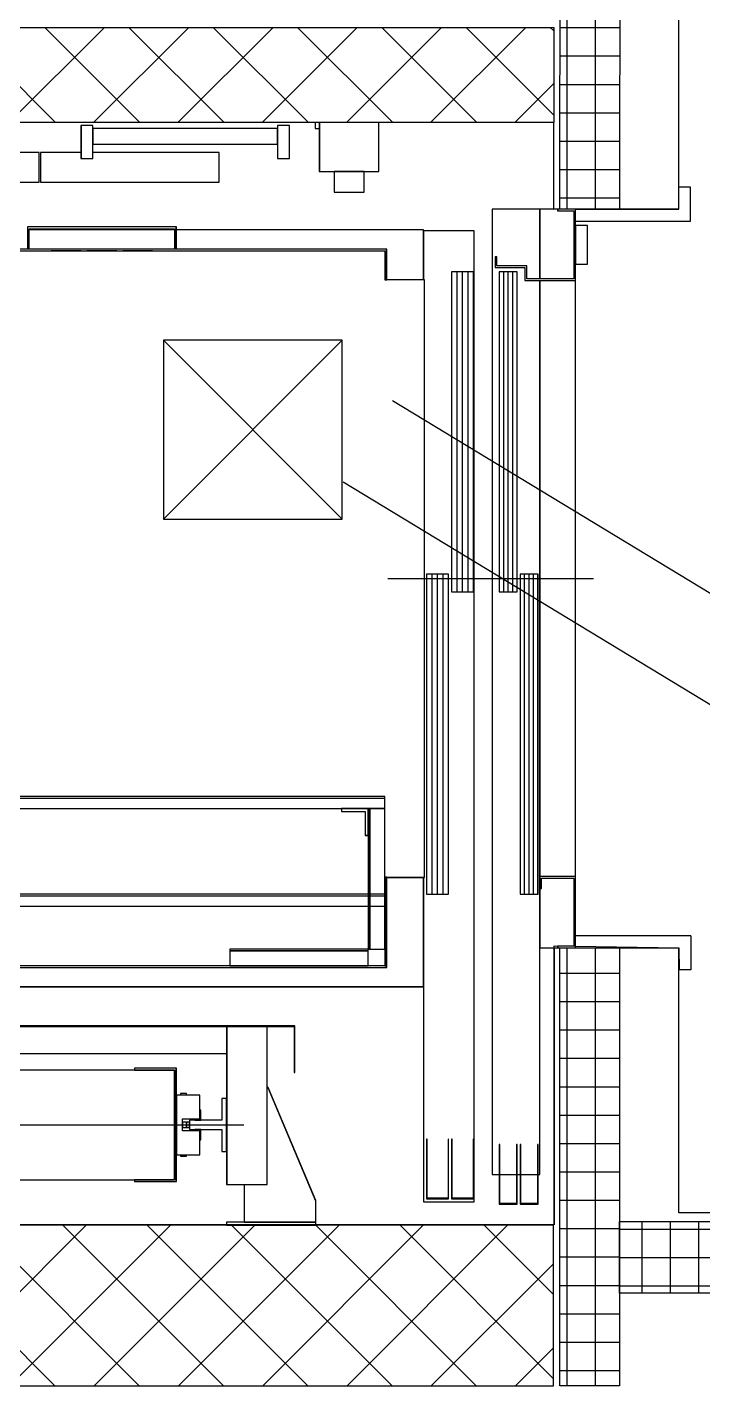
# Model space of a CAD drawing. Header units: millimetres. Extents: x 24747 to 137666, y -34589 to 43444.
# Drawn here: x 111796.1 to 111909.4, y 40354.5 to 40584.3 of the extents above; entities that cross this region are included whole.
import ezdxf

# ---------------------------------------------------------------- set-up
doc = ezdxf.new("R2010")
doc.units = ezdxf.units.MM
doc.header["$LTSCALE"] = 10
doc.linetypes.add('ACAD_ISO02W100', pattern=[15, 12, -3])
for name, color, linetype in [('EPC INTERRATO DEFINITIVO PILASTRI', 5, 'Continuous'), ('MR_MURATURA REI 120', 41, 'Continuous'), ('X_Ascensori', 6, 'Continuous'), ('X_LINEE SCARICO', 1, 'Continuous'), ('X_MURI', 3, 'Continuous')]:
    doc.layers.add(name, color=color, linetype=linetype)
doc.layers.add('EPC RETINI PIANO INTERRATO DEFINITIVO', color=4, linetype='Continuous', lineweight=0)
pattern_1 = [(45, (157624.513, 6383.593), (-7.0710678, 7.0710678), []), (135, (157624.513, 6383.593), (-7.0710678, -7.0710678), [])]

# ---------------------------------------------------------------- blocks, each defined once
blk = doc.blocks.new('A$C63B8221F')
at = {"layer": 'X_Ascensori'}
for p, q in [((42527.3, 21577.33, 0), (42527.3, 21571.83, 0)), ((42529.3, 21577.33, 0), (42527.3, 21577.33, 0)), ((42529.3, 21571.83, 0), (42529.3, 21577.33, 0)), ((42560.3, 21576.83, 0), (42529.3, 21576.83, 0)), ((42529.3, 21576.83, 0), (42529.3, 21574.23, 0)), ((42560.3, 21577.33, 0), (42560.3, 21571.83, 0)), ((42562.3, 21577.33, 0), (42560.3, 21577.33, 0)), ((42560.3, 21574.23, 0), (42560.3, 21576.83, 0)), ((42562.3, 21571.83, 0), (42562.3, 21577.33, 0)), ((42566.6, 21577.83, 0), (42566.6, 21576.83, 0)), ((42567.3, 21577.83, 0), (42566.6, 21577.83, 0)), ((42566.6, 21576.83, 0), (42567.3, 21576.83, 0)), ((42567.3, 21577.83, 0), (42567.3, 21569.63, 0)), ((42577.3, 21577.83, 0), (42567.3, 21577.83, 0)), ((42577.3, 21569.63, 0), (42577.3, 21577.83, 0)), ((42529.3, 21574.23, 0), (42560.3, 21574.23, 0)), ((42520.3, 21572.83, 0), (42487.3, 21572.83, 0)), ((42520.3, 21567.83, 0), (42520.3, 21572.83, 0)), ((42527.3, 21572.83, 0), (42520.5, 21572.83, 0)), ((42520.5, 21572.83, 0), (42520.5, 21567.83, 0)), ((42527.3, 21571.83, 0), (42529.3, 21571.83, 0)), ((42550.5, 21572.83, 0), (42529.3, 21572.83, 0)), ((42550.5, 21567.83, 0), (42550.5, 21572.83, 0)), ((42560.3, 21571.83, 0), (42562.3, 21571.83, 0)), ((42567.3, 21569.63, 0), (42577.3, 21569.63, 0)), ((42569.99, 21569.63, 0), (42569.8, 21569.63, 0)), ((42569.8, 21569.63, 0), (42569.8, 21566.13, 0)), ((42570.54, 21569.63, 0), (42569.99, 21569.63, 0)), ((42571.35, 21569.63, 0), (42570.54, 21569.63, 0)), ((42572.3, 21569.63, 0), (42571.35, 21569.63, 0)), ((42573.26, 21569.63, 0), (42572.3, 21569.63, 0)), ((42574.07, 21569.63, 0), (42573.26, 21569.63, 0)), ((42574.61, 21569.63, 0), (42574.07, 21569.63, 0)), ((42574.8, 21569.63, 0), (42574.61, 21569.63, 0)), ((42574.8, 21566.13, 0), (42574.8, 21569.63, 0)), ((42487.3, 21567.83, 0), (42520.3, 21567.83, 0)), ((42520.5, 21567.83, 0), (42550.5, 21567.83, 0)), ((42569.8, 21566.13, 0), (42569.99, 21566.13, 0)), ((42569.99, 21566.13, 0), (42570.54, 21566.13, 0)), ((42570.54, 21566.13, 0), (42571.35, 21566.13, 0)), ((42571.35, 21566.13, 0), (42572.3, 21566.13, 0)), ((42572.3, 21566.13, 0), (42573.26, 21566.13, 0)), ((42573.26, 21566.13, 0), (42574.07, 21566.13, 0)), ((42574.07, 21566.13, 0), (42574.61, 21566.13, 0)), ((42574.61, 21566.13, 0), (42574.8, 21566.13, 0)), ((42627.61, 21563.3, 0), (42627.61, 21566.97, 0)), ((42629.61, 21566.97, 0), (42627.61, 21566.97, 0)), ((42629.61, 21561.3, 0), (42629.61, 21566.97, 0)), ((42604.3, 21563.31, 0), (42596.3, 21563.31, 0)), ((42596.3, 21563.31, 0), (42596.3, 21401.31, 0)), ((42604.3, 21551.61, 0), (42604.3, 21563.31, 0)), ((42607.3, 21563.31, 0), (42604.3, 21563.31, 0)), ((42604.3, 21563.31, 0), (42604.3, 21551.61, 0)), ((42610.3, 21563.31, 0), (42607.3, 21563.31, 0)), ((42607.3, 21563.31, 0), (42607.3, 21563.01, 0)), ((42607.3, 21563.01, 0), (42610, 21563.01, 0)), ((42610, 21563.01, 0), (42610, 21551.61, 0)), ((42610.3, 21563.31, 0), (42617.66, 21563.3, 0)), ((42610.3, 21563.31, 0), (42627.61, 21563.3, 0)), ((42610.3, 21551.31, 0), (42610.3, 21563.31, 0)), ((42518.3, 21560.31, 0), (42518.3, 21558.31, 0)), ((42543.3, 21560.31, 0), (42518.3, 21560.31, 0)), ((42543.3, 21558.31, 0), (42543.3, 21560.31, 0)), ((42610.3, 21561.31, 0), (42619.66, 21561.3, 0)), ((42610.3, 21561.31, 0), (42629.61, 21561.3, 0)), ((42612.3, 21560.56, 0), (42610.3, 21560.56, 0)), ((42610.3, 21560.56, 0), (42610.3, 21554.06, 0)), ((42612.3, 21554.06, 0), (42612.3, 21560.56, 0)), ((42518.3, 21558.31, 0), (42518.6, 21558.31, 0)), ((42518.3, 21558.31, 0), (42518.3, 21556.61, 0)), ((42518.6, 21558.31, 0), (42518.3, 21558.31, 0)), ((42518.6, 21558.31, 0), (42518.6, 21560.01, 0)), ((42518.6, 21560.01, 0), (42543, 21560.01, 0)), ((42543, 21559.81, 0), (42518.6, 21559.81, 0)), ((42518.6, 21556.61, 0), (42518.6, 21558.31, 0)), ((42543, 21560.01, 0), (42543, 21558.31, 0)), ((42543, 21558.31, 0), (42543.3, 21558.31, 0)), ((42543, 21558.31, 0), (42543, 21556.61, 0)), ((42543.3, 21558.31, 0), (42543, 21558.31, 0)), ((42584.8, 21559.81, 0), (42543.3, 21559.81, 0)), ((42543.3, 21556.61, 0), (42543.3, 21558.31, 0)), ((42584.8, 21551.46, 0), (42584.8, 21559.81, 0)), ((42593.3, 21559.66, 0), (42584.8, 21559.66, 0)), ((42584.8, 21559.66, 0), (42584.8, 21551.46, 0)), ((42593.3, 21396.71, 0), (42593.3, 21559.66, 0)), ((42578.6, 21556.61, 0), (42486.3, 21556.61, 0)), ((42486.3, 21556.31, 0), (42578.3, 21556.31, 0)), ((42522.3, 21556.31, 0), (42522.3, 21556.29, 0)), ((42527.3, 21556.31, 0), (42522.3, 21556.31, 0)), ((42522.3, 21556.29, 0), (42527.3, 21556.29, 0)), ((42527.3, 21556.29, 0), (42527.3, 21556.31, 0)), ((42528.3, 21556.31, 0), (42528.3, 21556.29, 0)), ((42533.3, 21556.31, 0), (42528.3, 21556.31, 0)), ((42528.3, 21556.29, 0), (42533.3, 21556.29, 0)), ((42533.3, 21556.29, 0), (42533.3, 21556.31, 0)), ((42534.3, 21556.31, 0), (42534.3, 21556.29, 0)), ((42539.3, 21556.31, 0), (42534.3, 21556.31, 0)), ((42534.3, 21556.29, 0), (42539.3, 21556.29, 0)), ((42539.3, 21556.29, 0), (42539.3, 21556.31, 0)), ((42578.3, 21556.31, 0), (42578.3, 21551.46, 0)), ((42578.6, 21551.46, 0), (42578.6, 21556.61, 0)), ((42597.1, 21555.31, 0), (42596.8, 21555.31, 0)), ((42596.8, 21555.31, 0), (42596.8, 21553.51, 0)), ((42596.8, 21553.51, 0), (42601.8, 21553.51, 0)), ((42597.1, 21553.81, 0), (42597.1, 21555.31, 0)), ((42602.1, 21553.81, 0), (42597.1, 21553.81, 0)), ((42601.8, 21553.51, 0), (42601.8, 21551.31, 0)), ((42602.1, 21551.61, 0), (42602.1, 21553.81, 0)), ((42610.3, 21554.06, 0), (42612.3, 21554.06, 0)), ((42578.3, 21551.46, 0), (42578.6, 21551.46, 0)), ((42584.95, 21551.46, 0), (42578.45, 21551.46, 0)), ((42584.95, 21451.16, 0), (42584.95, 21551.46, 0)), ((42593.2, 21552.81, 0), (42589.5, 21552.81, 0)), ((42589.5, 21552.81, 0), (42589.5, 21499.07, 0)), ((42590.43, 21499.06, 0), (42590.43, 21552.81, 0)), ((42591.35, 21499.06, 0), (42591.35, 21552.81, 0)), ((42592.28, 21499.06, 0), (42592.28, 21552.81, 0)), ((42593.2, 21499.07, 0), (42593.2, 21552.81, 0)), ((42600.5, 21552.81, 0), (42597.5, 21552.81, 0)), ((42597.5, 21552.81, 0), (42597.5, 21499.07, 0)), ((42598.25, 21499.06, 0), (42598.25, 21552.81, 0)), ((42599, 21499.06, 0), (42599, 21552.81, 0)), ((42599.75, 21499.06, 0), (42599.75, 21552.81, 0)), ((42600.5, 21499.07, 0), (42600.5, 21552.81, 0)), ((42601.8, 21551.31, 0), (42610.3, 21551.31, 0)), ((42610, 21551.61, 0), (42602.1, 21551.61, 0)), ((42604.3, 21401.31, 0), (42604.3, 21551.31, 0)), ((42604.3, 21551.31, 0), (42604.3, 21451.31, 0)), ((42610.3, 21451.31, 0), (42610.3, 21551.31, 0)), ((42578.8, 21501.31, 0), (42613.3, 21501.31, 0)), ((42589, 21502.06, 0), (42585.3, 21502.06, 0)), ((42585.3, 21502.06, 0), (42585.3, 21448.32, 0)), ((42586.23, 21448.31, 0), (42586.23, 21502.06, 0)), ((42587.15, 21448.31, 0), (42587.15, 21502.06, 0)), ((42588.08, 21448.31, 0), (42588.08, 21502.06, 0)), ((42589, 21448.32, 0), (42589, 21502.06, 0)), ((42604, 21502.06, 0), (42601, 21502.06, 0)), ((42601, 21502.06, 0), (42601, 21448.32, 0)), ((42601.75, 21448.31, 0), (42601.75, 21502.06, 0)), ((42602.5, 21448.31, 0), (42602.5, 21502.06, 0)), ((42603.25, 21448.31, 0), (42603.25, 21502.06, 0)), ((42604, 21448.32, 0), (42604, 21502.06, 0)), ((42589.5, 21499.07, 0), (42593.2, 21499.07, 0)), ((42597.5, 21499.07, 0), (42600.5, 21499.07, 0)), ((42578.3, 21464.71, 0), (42348.3, 21464.71, 0)), ((42578.3, 21464.41, 0), (42348.3, 21464.41, 0)), ((42578.3, 21462.71, 0), (42578.3, 21464.71, 0)), ((42578.3, 21462.71, 0), (42578.3, 21464.41, 0)), ((42348.3, 21462.71, 0), (42578.3, 21462.71, 0)), ((42348.3, 21462.71, 0), (42578.3, 21462.71, 0)), ((42571, 21462.71, 0), (42571, 21462.21, 0)), ((42575.5, 21462.71, 0), (42571, 21462.71, 0)), ((42571, 21462.21, 0), (42575, 21462.21, 0)), ((42575, 21462.21, 0), (42575, 21458.21, 0)), ((42575.8, 21462.71, 0), (42575.5, 21462.71, 0)), ((42575.5, 21462.71, 0), (42575.5, 21439.11, 0)), ((42575.5, 21458.21, 0), (42575.5, 21462.71, 0)), ((42575.7, 21462.31, 0), (42575.5, 21462.31, 0)), ((42575.5, 21462.31, 0), (42575.5, 21448.31, 0)), ((42575.7, 21448.31, 0), (42575.7, 21462.31, 0)), ((42575.8, 21439.11, 0), (42575.8, 21462.71, 0)), ((42578.3, 21462.71, 0), (42575.8, 21462.71, 0)), ((42575.8, 21462.71, 0), (42575.8, 21439.11, 0)), ((42578.3, 21439.11, 0), (42578.3, 21462.71, 0)), ((42575, 21458.21, 0), (42575.5, 21458.21, 0)), ((42578.6, 21451.16, 0), (42578.3, 21451.16, 0)), ((42578.3, 21451.16, 0), (42578.3, 21436.31, 0)), ((42578.45, 21451.16, 0), (42584.95, 21451.16, 0)), ((42578.6, 21436.31, 0), (42578.6, 21451.16, 0)), ((42584.8, 21451.16, 0), (42584.8, 21396.71, 0)), ((42584.8, 21432.81, 0), (42584.8, 21451.16, 0)), ((42604.3, 21451.31, 0), (42604.3, 21449.31, 0)), ((42610.3, 21451.31, 0), (42604.3, 21451.31, 0)), ((42604.6, 21449.31, 0), (42604.6, 21451.01, 0)), ((42604.6, 21451.01, 0), (42610, 21451.01, 0)), ((42610, 21451.01, 0), (42610, 21439.61, 0)), ((42610.3, 21439.31, 0), (42610.3, 21451.31, 0)), ((42578.3, 21448.31, 0), (42348.3, 21448.31, 0)), ((42578.3, 21448.01, 0), (42348.3, 21448.01, 0)), ((42575.5, 21448.31, 0), (42575.7, 21448.31, 0)), ((42578.3, 21446.31, 0), (42578.3, 21448.31, 0)), ((42578.3, 21446.31, 0), (42578.3, 21448.01, 0)), ((42585.3, 21448.32, 0), (42589, 21448.32, 0)), ((42601, 21448.32, 0), (42604, 21448.32, 0)), ((42604.3, 21449.31, 0), (42604.6, 21449.31, 0)), ((42604.3, 21449.31, 0), (42604.3, 21439.31, 0)), ((42348.3, 21446.31, 0), (42578.3, 21446.31, 0)), ((42348.3, 21446.31, 0), (42578.3, 21446.31, 0)), ((42629.66, 21441.32, 0), (42610.3, 21441.32, 0)), ((42629.66, 21441.32, 0), (42629.67, 21435.65, 0)), ((42575.5, 21439.11, 0), (42552.3, 21439.11, 0)), ((42552.3, 21439.11, 0), (42552.3, 21438.81, 0)), ((42552.3, 21438.81, 0), (42575.5, 21438.81, 0)), ((42575.5, 21438.81, 0), (42552.3, 21438.81, 0)), ((42552.3, 21438.81, 0), (42552.3, 21436.31, 0)), ((42575.5, 21438.81, 0), (42575.5, 21439.11, 0)), ((42575.5, 21439.11, 0), (42575.8, 21439.11, 0)), ((42575.5, 21436.31, 0), (42575.5, 21438.81, 0)), ((42575.8, 21439.11, 0), (42578.3, 21439.11, 0)), ((42604.3, 21439.31, 0), (42607.3, 21439.31, 0)), ((42610, 21439.61, 0), (42607.3, 21439.61, 0)), ((42607.3, 21439.61, 0), (42607.3, 21439.31, 0)), ((42607.3, 21439.31, 0), (42610.3, 21439.31, 0)), ((42610.3, 21439.31, 0), (42617.66, 21439.32, 0)), ((42617.66, 21439.32, 0), (42627.66, 21439.33, 0)), ((42627.66, 21439.32, 0), (42627.67, 21435.65, 0)), ((42578.6, 21436.31, 0), (42486.3, 21436.31, 0)), ((42552.3, 21436.31, 0), (42575.5, 21436.31, 0)), ((42578.3, 21436.31, 0), (42578.6, 21436.31, 0)), ((42578.6, 21436.01, 0), (42578.6, 21436.31, 0)), ((42486.3, 21436.01, 0), (42578.6, 21436.01, 0)), ((42629.67, 21435.65, 0), (42627.67, 21435.65, 0)), ((42486.3, 21432.81, 0), (42584.8, 21432.81, 0)), ((42551.75, 21426.11, 0), (42394.85, 21426.11, 0)), ((42563.2, 21426.21, 0), (42477.75, 21426.21, 0)), ((42477.75, 21426.11, 0), (42563.1, 21426.11, 0)), ((42558.55, 21426.11, 0), (42551.75, 21426.11, 0)), ((42551.75, 21426.11, 0), (42551.75, 21399.61, 0)), ((42551.75, 21421.61, 0), (42551.75, 21426.11, 0)), ((42558.55, 21399.61, 0), (42558.55, 21426.11, 0)), ((42563.1, 21426.11, 0), (42563.1, 21418.41, 0)), ((42563.2, 21418.41, 0), (42563.2, 21426.21, 0)), ((42394.85, 21421.61, 0), (42551.75, 21421.61, 0)), ((42551.7, 21421.61, 0), (42551.7, 21414.06, 0)), ((42543, 21418.81, 0), (42498.9, 21418.81, 0)), ((42543.3, 21419.11, 0), (42536.3, 21419.11, 0)), ((42536.3, 21419.11, 0), (42536.3, 21418.81, 0)), ((42536.3, 21418.81, 0), (42543, 21418.81, 0)), ((42543, 21418.81, 0), (42543, 21400.41, 0)), ((42543, 21400.41, 0), (42543, 21418.81, 0)), ((42543.3, 21400.11, 0), (42543.3, 21419.11, 0)), ((42563.1, 21418.41, 0), (42563.2, 21418.41, 0)), ((42558.7, 21415.91, 0), (42558.55, 21416.06, 0)), ((42558.7, 21415.81, 0), (42558.55, 21415.96, 0)), ((42566.7, 21396.91, 0), (42558.7, 21415.91, 0)), ((42566.7, 21396.81, 0), (42558.7, 21415.81, 0)), ((42543.35, 21414.61, 0), (42543.35, 21404.61, 0)), ((42547.25, 21414.61, 0), (42543.35, 21414.61, 0)), ((42545, 21414.86, 0), (42544, 21414.86, 0)), ((42544, 21414.86, 0), (42544, 21414.61, 0)), ((42545, 21414.61, 0), (42545, 21414.86, 0)), ((42547.25, 21410.61, 0), (42547.25, 21414.61, 0)), ((42551.7, 21414.06, 0), (42550.91, 21414.06, 0)), ((42550.91, 21414.06, 0), (42550.91, 21410.41, 0)), ((42551.75, 21414.06, 0), (42551.65, 21414.06, 0)), ((42551.65, 21414.06, 0), (42551.65, 21405.16, 0)), ((42551.7, 21405.16, 0), (42551.7, 21414.06, 0)), ((42551.75, 21405.16, 0), (42551.75, 21414.06, 0)), ((42547.4, 21412.11, 0), (42547.25, 21412.11, 0)), ((42547.4, 21410.41, 0), (42547.4, 21412.11, 0)), ((42392, 21409.61, 0), (42554.6, 21409.61, 0)), ((42544.35, 21408.61, 0), (42544.35, 21410.61, 0)), ((42544.35, 21410.61, 0), (42547.25, 21410.61, 0)), ((42547.25, 21408.61, 0), (42544.35, 21408.61, 0)), ((42544.4, 21409.11, 0), (42544.4, 21410.11, 0)), ((42544.4, 21410.11, 0), (42545.5, 21410.11, 0)), ((42545.5, 21409.11, 0), (42544.4, 21409.11, 0)), ((42545, 21410.11, 0), (42545, 21409.11, 0)), ((42545, 21409.11, 0), (42545, 21410.11, 0)), ((42550.91, 21410.41, 0), (42545.5, 21410.41, 0)), ((42545.5, 21410.41, 0), (42545.5, 21408.82, 0)), ((42545.5, 21409.11, 0), (42545.5, 21410.11, 0)), ((42545.5, 21408.82, 0), (42550.91, 21408.82, 0)), ((42546.4, 21410.41, 0), (42546.4, 21410.61, 0)), ((42546.4, 21410.41, 0), (42547.4, 21410.41, 0)), ((42546.4, 21408.61, 0), (42546.4, 21408.82, 0)), ((42547.4, 21408.81, 0), (42546.4, 21408.81, 0)), ((42547.25, 21404.61, 0), (42547.25, 21408.61, 0)), ((42547.4, 21407.11, 0), (42547.4, 21408.81, 0)), ((42550.91, 21408.82, 0), (42550.91, 21405.16, 0)), ((42547.25, 21407.11, 0), (42547.4, 21407.11, 0)), ((42585.3, 21407.21, 0), (42585.3, 21397.21, 0)), ((42585.4, 21407.21, 0), (42585.3, 21407.21, 0)), ((42585.4, 21397.31, 0), (42585.4, 21407.21, 0)), ((42588.9, 21407.21, 0), (42588.9, 21397.31, 0)), ((42589, 21407.21, 0), (42588.9, 21407.21, 0)), ((42589, 21397.21, 0), (42589, 21407.21, 0)), ((42589.5, 21407.21, 0), (42589.5, 21397.21, 0)), ((42589.6, 21407.21, 0), (42589.5, 21407.21, 0)), ((42589.6, 21397.31, 0), (42589.6, 21407.21, 0)), ((42593.1, 21407.21, 0), (42593.1, 21397.31, 0)), ((42593.2, 21407.21, 0), (42593.1, 21407.21, 0)), ((42593.2, 21397.21, 0), (42593.2, 21407.21, 0)), ((42597.5, 21406.31, 0), (42597.5, 21396.31, 0)), ((42597.6, 21406.31, 0), (42597.5, 21406.31, 0)), ((42597.6, 21396.41, 0), (42597.6, 21406.31, 0)), ((42600.4, 21406.31, 0), (42600.4, 21396.41, 0)), ((42600.5, 21406.31, 0), (42600.4, 21406.31, 0)), ((42600.5, 21396.31, 0), (42600.5, 21406.31, 0)), ((42601, 21406.31, 0), (42601, 21396.31, 0)), ((42601.1, 21406.31, 0), (42601, 21406.31, 0)), ((42601.1, 21396.41, 0), (42601.1, 21406.31, 0)), ((42603.9, 21406.31, 0), (42603.9, 21396.41, 0)), ((42604, 21406.31, 0), (42603.9, 21406.31, 0)), ((42604, 21396.31, 0), (42604, 21406.31, 0)), ((42543.35, 21404.61, 0), (42547.25, 21404.61, 0)), ((42544, 21404.61, 0), (42544, 21404.36, 0)), ((42544, 21404.36, 0), (42545, 21404.36, 0)), ((42545, 21404.36, 0), (42545, 21404.61, 0)), ((42550.91, 21405.16, 0), (42551.7, 21405.16, 0)), ((42551.65, 21405.16, 0), (42551.75, 21405.16, 0)), ((42551.7, 21405.16, 0), (42551.7, 21399.61, 0)), ((42498.9, 21400.41, 0), (42543, 21400.41, 0)), ((42543, 21400.41, 0), (42536.3, 21400.41, 0)), ((42536.3, 21400.41, 0), (42536.3, 21400.11, 0)), ((42536.3, 21400.11, 0), (42543.3, 21400.11, 0)), ((42551.7, 21399.61, 0), (42551.75, 21399.61, 0)), ((42551.75, 21399.61, 0), (42558.55, 21399.61, 0)), ((42554.7, 21399.61, 0), (42554.7, 21393.31, 0)), ((42596.3, 21401.31, 0), (42604.3, 21401.31, 0)), ((42585.3, 21397.21, 0), (42589, 21397.21, 0)), ((42588.9, 21397.31, 0), (42585.4, 21397.31, 0)), ((42589.5, 21397.21, 0), (42593.2, 21397.21, 0)), ((42593.1, 21397.31, 0), (42589.6, 21397.31, 0)), ((42566.7, 21396.81, 0), (42566.7, 21396.91, 0)), ((42566.7, 21393.31, 0), (42566.7, 21396.81, 0)), ((42584.8, 21396.71, 0), (42593.3, 21396.71, 0)), ((42597.5, 21396.31, 0), (42600.5, 21396.31, 0)), ((42600.4, 21396.41, 0), (42597.6, 21396.41, 0)), ((42601, 21396.31, 0), (42604, 21396.31, 0)), ((42603.9, 21396.41, 0), (42601.1, 21396.41, 0)), ((42566.7, 21393.31, 0), (42551.7, 21393.31, 0)), ((42551.7, 21393.31, 0), (42551.7, 21392.81, 0)), ((42551.7, 21392.81, 0), (42566.7, 21392.81, 0)), ((42554.7, 21393.31, 0), (42566.7, 21393.31, 0)), ((42566.7, 21392.81, 0), (42566.7, 21393.31, 0))]:
    blk.add_line(p, q, dxfattribs=at)

msp = doc.modelspace()

# ---------------------------------------------------------------- hatches: boundary and pattern name
at = {"layer": 'EPC RETINI PIANO INTERRATO DEFINITIVO'}
h = msp.add_hatch(dxfattribs=at)
h.set_pattern_fill('_USER', color=256, scale=10, angle=45, style=0, double=1, pattern_type=0)
h.set_pattern_definition(pattern_1)
h.paths.add_polyline_path([(108851.46132, 41258.30505), (108896.46132, 41258.30505), (108896.46132, 41208.30505), (108851.46132, 41208.30505)])
h.paths.add_polyline_path([(108851.46132, 40862.30505), (108896.46132, 40862.30505), (108896.46132, 40812.30505), (108851.46132, 40812.30505)])
h.paths.add_polyline_path([(109268.20701, 40828.18846), (109268.20701, 40801.18846), (109388.20701, 40801.18846), (109388.20701, 40828.18846)])
h.paths.add_polyline_path([(109851.46318, 40784.32741), (109878.46318, 40784.32741), (109878.46318, 40553.62981), (109851.46318, 40553.62981)])
h.paths.add_polyline_path([(110242.97444, 40784.32741), (110269.97444, 40784.32741), (110269.97444, 40664.32741), (110242.97444, 40664.32741)])
h.paths.add_polyline_path([(110952.44177, 40356.30491), (110932.44177, 40356.30491), (110932.44177, 40796.30491), (110952.44177, 40796.30491)])
h.paths.add_polyline_path([(111607.37262, 40584.30491), (111884.43408, 40584.30491), (111884.43408, 40568.32323), (111607.37262, 40568.32323)])
h.paths.add_polyline_path([(111607.37262, 40769.30491), (111884.37262, 40769.30491), (111884.37262, 40796.30491), (111580.37262, 40796.30491), (111580.37262, 40356.30491), (111884.37262, 40356.30491), (111884.37262, 40383.30491), (111607.37262, 40383.30491)])
h = msp.add_hatch(dxfattribs=at)
h.set_pattern_fill('_USER', color=256, scale=10, angle=45, style=0, double=1, pattern_type=0)
h.set_pattern_definition(pattern_1)
h.paths.add_polyline_path([(111884.37262, 40796.30491), (111580.37262, 40796.30491), (111580.37262, 40356.30491), (111884.37262, 40356.30491), (111884.37262, 40383.30491), (111607.37262, 40383.30491), (111607.37262, 40769.30491), (111884.37262, 40769.30491)])
h = msp.add_hatch(dxfattribs=at)
h.set_pattern_fill('_USER', color=256, scale=10, angle=45, style=0, double=1, pattern_type=0)
h.set_pattern_definition(pattern_1)
h.paths.add_polyline_path([(111607.37262, 40568.32323), (111884.43408, 40568.32323), (111884.43408, 40584.30491), (111607.37262, 40584.30491)])
at = {"layer": 'MR_MURATURA REI 120'}
h = msp.add_hatch(dxfattribs=at)
h.set_pattern_fill('NET', color=256, scale=1.5, angle=90, style=0)
h.set_pattern_definition([(90, (142133.2737, 44961.006), (-4.7625, 3e-16), []), (180, (142133.2737, 44961.006), (-6e-16, -4.7625), [])])
h.paths.add_polyline_path([(111885.48929, 40598.83007), (111895.48929, 40598.83007), (111895.42911, 40553.80491), (111885.42911, 40553.80491)])
h = msp.add_hatch(dxfattribs=at)
h.set_pattern_fill('NET', color=256, scale=1.5, angle=90, style=0)
h.set_pattern_definition([(90, (142133.2736, 44792.7745), (-4.7625, 3e-16), []), (180, (142133.2736, 44792.7745), (-6e-16, -4.7625), [])])
h.paths.add_polyline_path([(111885.4291, 40429.81169), (111895.4291, 40429.81169), (111895.42901, 40356.30491), (111885.42901, 40356.30491)])
h = msp.add_hatch(dxfattribs=at)
h.set_pattern_fill('NET', color=256, scale=1.5, angle=180, style=0)
h.set_pattern_definition([(180, (107608.227, 70619.71), (-6e-16, -4.7625), []), (270, (107608.227, 70619.71), (4.7625, -9e-16), [])])
h.paths.add_polyline_path([(111991.37262, 40371.86558), (111991.37262, 40383.86558), (111895.44508, 40383.86677), (111895.44508, 40371.86677)])

# ---------------------------------------------------------------- linework, layer by layer
at = {"layer": 'EPC INTERRATO DEFINITIVO PILASTRI', "elevation": 0}
msp.add_lwpolyline([(111607.37262, 40769.30491), (111884.37262, 40769.30491), (111884.37262, 40796.30491), (111580.37262, 40796.30491), (111580.37262, 40356.30491), (111884.37262, 40356.30491), (111884.37262, 40383.30491), (111607.37262, 40383.30491), (111607.37262, 40769.30491)], dxfattribs=at)
msp.add_lwpolyline([(111607.37262, 40769.30491), (111884.37262, 40769.30491), (111884.37262, 40796.30491), (111580.37262, 40796.30491), (111580.37262, 40356.30491), (111884.37262, 40356.30491), (111884.37262, 40383.30491), (111607.37262, 40383.30491), (111607.37262, 40769.30491)], dxfattribs=at)
msp.add_lwpolyline([(111607.37262, 40584.30491), (111884.43408, 40584.30491), (111884.43408, 40568.32323), (111607.37262, 40568.32323)], close=True, dxfattribs=at)
msp.add_lwpolyline([(111607.37262, 40584.30491), (111884.43408, 40584.30491), (111884.43408, 40568.32323), (111607.37262, 40568.32323)], close=True, dxfattribs=at)
at = {"layer": 'MR_MURATURA REI 120', "elevation": 0}
for points in [[(111885.48929, 40598.83007), (111885.48929, 40598.83007), (111895.48929, 40598.83007), (111895.42911, 40553.80491), (111885.42911, 40553.80491), (111885.48929, 40598.83007)], [(111885.4291, 40429.81169), (111885.4291, 40429.81169), (111895.4291, 40429.81169), (111895.42901, 40356.30491), (111885.42901, 40356.30491), (111885.4291, 40429.81169)], [(111895.44508, 40371.86677), (111895.44508, 40371.86677), (111895.44508, 40383.86677), (111991.37262, 40383.86558)], [(111991.37262, 40371.86558), (111895.44508, 40371.86677)]]:
    msp.add_lwpolyline(points, dxfattribs=at)
at = {"layer": 'X_Ascensori'}
for p, q in [((111805.07262, 40567.82323, 0), (111805.07262, 40562.32323, 0)), ((111807.07262, 40567.82323, 0), (111805.07262, 40567.82323, 0)), ((111807.07262, 40562.32323, 0), (111807.07262, 40567.82323, 0)), ((111838.07262, 40567.32323, 0), (111807.07262, 40567.32323, 0)), ((111807.07262, 40567.32323, 0), (111807.07262, 40564.72323, 0)), ((111838.07262, 40567.82323, 0), (111838.07262, 40562.32323, 0)), ((111840.07262, 40567.82323, 0), (111838.07262, 40567.82323, 0)), ((111838.07262, 40564.72323, 0), (111838.07262, 40567.32323, 0)), ((111840.07262, 40562.32323, 0), (111840.07262, 40567.82323, 0)), ((111844.37262, 40568.32323, 0), (111844.37262, 40567.32323, 0)), ((111845.07262, 40568.32323, 0), (111844.37262, 40568.32323, 0)), ((111844.37262, 40567.32323, 0), (111845.07262, 40567.32323, 0)), ((111845.07262, 40568.32323, 0), (111845.07262, 40560.12323, 0)), ((111855.07262, 40568.32323, 0), (111845.07262, 40568.32323, 0)), ((111855.07262, 40560.12323, 0), (111855.07262, 40568.32323, 0)), ((111798.07262, 40563.32323, 0), (111765.07262, 40563.32323, 0)), ((111798.07262, 40558.32323, 0), (111798.07262, 40563.32323, 0)), ((111805.07262, 40563.32323, 0), (111798.27262, 40563.32323, 0)), ((111798.27262, 40563.32323, 0), (111798.27262, 40558.32323, 0)), ((111807.07262, 40564.72323, 0), (111838.07262, 40564.72323, 0)), ((111828.27262, 40563.32323, 0), (111807.07262, 40563.32323, 0)), ((111828.27262, 40558.32323, 0), (111828.27262, 40563.32323, 0)), ((111805.07262, 40562.32323, 0), (111807.07262, 40562.32323, 0)), ((111838.07262, 40562.32323, 0), (111840.07262, 40562.32323, 0)), ((111765.07262, 40558.32323, 0), (111798.07262, 40558.32323, 0)), ((111798.27262, 40558.32323, 0), (111828.27262, 40558.32323, 0)), ((111845.07262, 40560.12323, 0), (111855.07262, 40560.12323, 0)), ((111847.76292, 40560.12323, 0), (111847.57262, 40560.12323, 0)), ((111847.57262, 40560.12323, 0), (111847.57262, 40556.62323, 0)), ((111848.30485, 40560.12323, 0), (111847.76292, 40560.12323, 0)), ((111849.11591, 40560.12323, 0), (111848.30485, 40560.12323, 0)), ((111850.07262, 40560.12323, 0), (111849.11591, 40560.12323, 0)), ((111851.02933, 40560.12323, 0), (111850.07262, 40560.12323, 0)), ((111851.84038, 40560.12323, 0), (111851.02933, 40560.12323, 0)), ((111852.38232, 40560.12323, 0), (111851.84038, 40560.12323, 0)), ((111852.57262, 40560.12323, 0), (111852.38232, 40560.12323, 0)), ((111852.57262, 40556.62323, 0), (111852.57262, 40560.12323, 0)), ((111847.57262, 40556.62323, 0), (111847.76292, 40556.62323, 0)), ((111847.76292, 40556.62323, 0), (111848.30485, 40556.62323, 0)), ((111848.30485, 40556.62323, 0), (111849.11591, 40556.62323, 0)), ((111849.11591, 40556.62323, 0), (111850.07262, 40556.62323, 0)), ((111850.07262, 40556.62323, 0), (111851.02933, 40556.62323, 0)), ((111851.02933, 40556.62323, 0), (111851.84038, 40556.62323, 0)), ((111851.84038, 40556.62323, 0), (111852.38232, 40556.62323, 0)), ((111852.38232, 40556.62323, 0), (111852.57262, 40556.62323, 0)), ((111905.37826, 40553.79812, 0), (111905.38164, 40557.46622, 0)), ((111907.38164, 40557.46438, 0), (111905.38164, 40557.46622, 0)), ((111907.37641, 40551.79628, 0), (111907.38164, 40557.46438, 0)), ((111882.07262, 40553.80491, 0), (111874.07262, 40553.80491, 0)), ((111874.07262, 40553.80491, 0), (111874.07262, 40391.80491, 0)), ((111882.07262, 40542.10491, 0), (111882.07262, 40553.80491, 0)), ((111885.07262, 40553.80491, 0), (111882.07262, 40553.80491, 0)), ((111882.07262, 40553.80491, 0), (111882.07262, 40542.10491, 0)), ((111888.07262, 40553.80491, 0), (111885.07262, 40553.80491, 0)), ((111885.07262, 40553.80491, 0), (111885.07262, 40553.50491, 0)), ((111885.07262, 40553.50491, 0), (111887.77262, 40553.50491, 0)), ((111887.77262, 40553.50491, 0), (111887.77262, 40542.10491, 0)), ((111888.07262, 40553.80491, 0), (111895.4291, 40553.79812, 0)), ((111888.07262, 40553.80491, 0), (111905.37826, 40553.79812, 0)), ((111888.07262, 40541.80491, 0), (111888.07262, 40553.80491, 0)), ((111888.07077, 40551.80491, 0), (111897.42725, 40551.79628, 0)), ((111888.07077, 40551.80491, 0), (111907.37641, 40551.79628, 0)), ((111796.07262, 40550.80491, 0), (111796.07262, 40548.80491, 0)), ((111821.07262, 40550.80491, 0), (111796.07262, 40550.80491, 0)), ((111796.37262, 40548.80491, 0), (111796.37262, 40550.50491, 0)), ((111796.37262, 40550.50491, 0), (111820.77262, 40550.50491, 0)), ((111820.77262, 40550.30491, 0), (111796.37262, 40550.30491, 0)), ((111820.77262, 40550.50491, 0), (111820.77262, 40548.80491, 0)), ((111821.07262, 40548.80491, 0), (111821.07262, 40550.80491, 0)), ((111862.57262, 40550.30491, 0), (111821.07262, 40550.30491, 0)), ((111862.57262, 40541.95491, 0), (111862.57262, 40550.30491, 0)), ((111871.07262, 40550.15491, 0), (111862.57262, 40550.15491, 0)), ((111862.57262, 40550.15491, 0), (111862.57262, 40541.95491, 0)), ((111871.07262, 40387.20491, 0), (111871.07262, 40550.15491, 0)), ((111890.07262, 40551.05491, 0), (111888.07262, 40551.05491, 0)), ((111888.07262, 40551.05491, 0), (111888.07262, 40544.55491, 0)), ((111890.07262, 40544.55491, 0), (111890.07262, 40551.05491, 0)), ((111856.37262, 40547.10491, 0), (111764.07262, 40547.10491, 0)), ((111764.07262, 40546.80491, 0), (111856.07262, 40546.80491, 0)), ((111796.07262, 40548.80491, 0), (111796.37262, 40548.80491, 0)), ((111796.07262, 40548.80491, 0), (111796.07262, 40547.10491, 0)), ((111796.37262, 40548.80491, 0), (111796.07262, 40548.80491, 0)), ((111796.37262, 40547.10491, 0), (111796.37262, 40548.80491, 0)), ((111800.07262, 40546.80491, 0), (111800.07262, 40546.77991, 0)), ((111805.07262, 40546.80491, 0), (111800.07262, 40546.80491, 0)), ((111800.07262, 40546.77991, 0), (111805.07262, 40546.77991, 0)), ((111805.07262, 40546.77991, 0), (111805.07262, 40546.80491, 0)), ((111806.07262, 40546.80491, 0), (111806.07262, 40546.77991, 0)), ((111811.07262, 40546.80491, 0), (111806.07262, 40546.80491, 0)), ((111806.07262, 40546.77991, 0), (111811.07262, 40546.77991, 0)), ((111811.07262, 40546.77991, 0), (111811.07262, 40546.80491, 0)), ((111812.07262, 40546.80491, 0), (111812.07262, 40546.77991, 0)), ((111817.07262, 40546.80491, 0), (111812.07262, 40546.80491, 0)), ((111812.07262, 40546.77991, 0), (111817.07262, 40546.77991, 0)), ((111817.07262, 40546.77991, 0), (111817.07262, 40546.80491, 0)), ((111820.77262, 40548.80491, 0), (111821.07262, 40548.80491, 0)), ((111820.77262, 40548.80491, 0), (111820.77262, 40547.10491, 0)), ((111821.07262, 40548.80491, 0), (111820.77262, 40548.80491, 0)), ((111821.07262, 40547.10491, 0), (111821.07262, 40548.80491, 0)), ((111856.07262, 40546.80491, 0), (111856.07262, 40541.95491, 0)), ((111856.37262, 40541.95491, 0), (111856.37262, 40547.10491, 0)), ((111874.87262, 40545.80491, 0), (111874.57262, 40545.80491, 0)), ((111874.57262, 40545.80491, 0), (111874.57262, 40544.00491, 0)), ((111874.87262, 40544.30491, 0), (111874.87262, 40545.80491, 0)), ((111879.87262, 40544.30491, 0), (111874.87262, 40544.30491, 0)), ((111879.87262, 40542.10491, 0), (111879.87262, 40544.30491, 0)), ((111888.07262, 40544.55491, 0), (111890.07262, 40544.55491, 0)), ((111870.97262, 40543.29991, 0), (111867.27262, 40543.29991, 0)), ((111867.27262, 40543.29991, 0), (111867.27262, 40489.55991, 0)), ((111868.19762, 40489.55491, 0), (111868.19762, 40543.30491, 0)), ((111869.12262, 40489.55491, 0), (111869.12262, 40543.30491, 0)), ((111870.04762, 40489.55491, 0), (111870.04762, 40543.30491, 0)), ((111870.97262, 40489.55991, 0), (111870.97262, 40543.29991, 0)), ((111874.57262, 40544.00491, 0), (111879.57262, 40544.00491, 0)), ((111878.27262, 40543.29991, 0), (111875.27262, 40543.29991, 0)), ((111875.27262, 40543.29991, 0), (111875.27262, 40489.55991, 0)), ((111876.02262, 40489.55491, 0), (111876.02262, 40543.30491, 0)), ((111876.77262, 40489.55491, 0), (111876.77262, 40543.30491, 0)), ((111877.52262, 40489.55491, 0), (111877.52262, 40543.30491, 0)), ((111878.27262, 40489.55991, 0), (111878.27262, 40543.29991, 0)), ((111879.57262, 40544.00491, 0), (111879.57262, 40541.80491, 0)), ((111887.77262, 40542.10491, 0), (111879.87262, 40542.10491, 0)), ((111856.07262, 40541.95491, 0), (111856.37262, 40541.95491, 0)), ((111862.72262, 40541.95491, 0), (111856.22262, 40541.95491, 0)), ((111862.72262, 40441.65491, 0), (111862.72262, 40541.95491, 0)), ((111879.57262, 40541.80491, 0), (111888.07262, 40541.80491, 0)), ((111882.07262, 40391.80491, 0), (111882.07262, 40541.80491, 0)), ((111882.07262, 40541.80491, 0), (111882.07262, 40441.80491, 0)), ((111888.07262, 40441.80491, 0), (111888.07262, 40541.80491, 0)), ((111856.57262, 40491.80491, 0), (111891.07262, 40491.80491, 0)), ((111866.77262, 40492.54991, 0), (111863.07262, 40492.54991, 0)), ((111863.07262, 40492.54991, 0), (111863.07262, 40438.80991, 0)), ((111863.99762, 40438.80491, 0), (111863.99762, 40492.55491, 0)), ((111864.92262, 40438.80491, 0), (111864.92262, 40492.55491, 0)), ((111865.84762, 40438.80491, 0), (111865.84762, 40492.55491, 0)), ((111866.77262, 40438.80991, 0), (111866.77262, 40492.54991, 0)), ((111881.77262, 40492.54991, 0), (111878.77262, 40492.54991, 0)), ((111878.77262, 40492.54991, 0), (111878.77262, 40438.80991, 0)), ((111879.52262, 40438.80491, 0), (111879.52262, 40492.55491, 0)), ((111880.27262, 40438.80491, 0), (111880.27262, 40492.55491, 0)), ((111881.02262, 40438.80491, 0), (111881.02262, 40492.55491, 0)), ((111881.77262, 40438.80991, 0), (111881.77262, 40492.54991, 0)), ((111867.27262, 40489.55991, 0), (111870.97262, 40489.55991, 0)), ((111875.27262, 40489.55991, 0), (111878.27262, 40489.55991, 0)), ((111856.07262, 40455.20491, 0), (111626.07262, 40455.20491, 0)), ((111856.07262, 40454.90491, 0), (111626.07262, 40454.90491, 0)), ((111856.07262, 40453.20491, 0), (111856.07262, 40455.20491, 0)), ((111856.07262, 40453.20491, 0), (111856.07262, 40454.90491, 0)), ((111626.07262, 40453.20491, 0), (111856.07262, 40453.20491, 0)), ((111626.07262, 40453.20491, 0), (111856.07262, 40453.20491, 0)), ((111848.77262, 40453.20491, 0), (111848.77262, 40452.70491, 0)), ((111853.27262, 40453.20491, 0), (111848.77262, 40453.20491, 0)), ((111848.77262, 40452.70491, 0), (111852.77262, 40452.70491, 0)), ((111852.77262, 40452.70491, 0), (111852.77262, 40448.70491, 0)), ((111853.57262, 40453.20491, 0), (111853.27262, 40453.20491, 0)), ((111853.27262, 40453.20491, 0), (111853.27262, 40429.60491, 0)), ((111853.27262, 40448.70491, 0), (111853.27262, 40453.20491, 0)), ((111853.47262, 40452.80491, 0), (111853.27262, 40452.80491, 0)), ((111853.27262, 40452.80491, 0), (111853.27262, 40438.80491, 0)), ((111853.47262, 40438.80491, 0), (111853.47262, 40452.80491, 0)), ((111853.57262, 40429.60491, 0), (111853.57262, 40453.20491, 0)), ((111856.07262, 40453.20491, 0), (111853.57262, 40453.20491, 0)), ((111853.57262, 40453.20491, 0), (111853.57262, 40429.60491, 0)), ((111856.07262, 40429.60491, 0), (111856.07262, 40453.20491, 0)), ((111852.77262, 40448.70491, 0), (111853.27262, 40448.70491, 0)), ((111856.37262, 40441.65491, 0), (111856.07262, 40441.65491, 0)), ((111856.07262, 40441.65491, 0), (111856.07262, 40426.80491, 0)), ((111856.22262, 40441.65491, 0), (111862.72262, 40441.65491, 0)), ((111856.37262, 40426.80491, 0), (111856.37262, 40441.65491, 0)), ((111862.57262, 40441.65491, 0), (111862.57262, 40387.20491, 0)), ((111862.57262, 40423.30491, 0), (111862.57262, 40441.65491, 0)), ((111882.07262, 40441.80491, 0), (111882.07262, 40439.80491, 0)), ((111888.07262, 40441.80491, 0), (111882.07262, 40441.80491, 0)), ((111882.37262, 40439.80491, 0), (111882.37262, 40441.50491, 0)), ((111882.37262, 40441.50491, 0), (111887.77262, 40441.50491, 0)), ((111887.77262, 40441.50491, 0), (111887.77262, 40430.10491, 0)), ((111888.07262, 40429.80491, 0), (111888.07262, 40441.80491, 0)), ((111856.07262, 40438.80491, 0), (111626.07262, 40438.80491, 0)), ((111853.27262, 40438.80491, 0), (111853.47262, 40438.80491, 0)), ((111856.07262, 40436.80491, 0), (111856.07262, 40438.80491, 0)), ((111863.07262, 40438.80991, 0), (111866.77262, 40438.80991, 0)), ((111878.77262, 40438.80991, 0), (111881.77262, 40438.80991, 0)), ((111882.07262, 40439.80491, 0), (111882.37262, 40439.80491, 0)), ((111882.07262, 40439.80491, 0), (111882.07262, 40429.80491, 0)), ((111856.07262, 40438.50491, 0), (111626.07262, 40438.50491, 0)), ((111626.07262, 40436.80491, 0), (111856.07262, 40436.80491, 0)), ((111626.07262, 40436.80491, 0), (111856.07262, 40436.80491, 0)), ((111856.07262, 40436.80491, 0), (111856.07262, 40438.50491, 0)), ((111907.43163, 40431.81341, 0), (111888.07262, 40431.81341, 0)), ((111907.43163, 40431.81341, 0), (111907.43686, 40426.14531, 0)), ((111853.27262, 40429.60491, 0), (111830.07262, 40429.60491, 0)), ((111830.07262, 40429.60491, 0), (111830.07262, 40429.30491, 0)), ((111853.27262, 40429.30491, 0), (111853.27262, 40429.60491, 0)), ((111853.27262, 40429.60491, 0), (111853.57262, 40429.60491, 0)), ((111853.57262, 40429.60491, 0), (111856.07262, 40429.60491, 0)), ((111882.07262, 40429.80491, 0), (111885.07262, 40429.80491, 0)), ((111887.77262, 40430.10491, 0), (111885.07262, 40430.10491, 0)), ((111885.07262, 40430.10491, 0), (111885.07262, 40429.80491, 0)), ((111885.07262, 40429.80491, 0), (111888.07262, 40429.80491, 0)), ((111888.07262, 40429.80491, 0), (111895.4291, 40429.81169, 0)), ((111895.4291, 40429.81169, 0), (111905.43347, 40429.82092, 0)), ((111905.43348, 40429.81156, 0), (111905.43686, 40426.14347, 0)), ((111830.07262, 40429.30491, 0), (111853.27262, 40429.30491, 0)), ((111853.27262, 40429.30491, 0), (111830.07262, 40429.30491, 0)), ((111830.07262, 40429.30491, 0), (111830.07262, 40426.80491, 0)), ((111853.27262, 40426.80491, 0), (111853.27262, 40429.30491, 0)), ((111856.37262, 40426.80491, 0), (111764.07262, 40426.80491, 0)), ((111764.07262, 40426.50491, 0), (111856.37262, 40426.50491, 0)), ((111830.07262, 40426.80491, 0), (111853.27262, 40426.80491, 0)), ((111856.07262, 40426.80491, 0), (111856.37262, 40426.80491, 0)), ((111856.37262, 40426.50491, 0), (111856.37262, 40426.80491, 0)), ((111907.43686, 40426.14531, 0), (111905.43686, 40426.14347, 0)), ((111764.07262, 40423.30491, 0), (111862.57262, 40423.30491, 0)), ((111829.52262, 40416.60491, 0), (111672.62262, 40416.60491, 0)), ((111840.97262, 40416.70491, 0), (111755.52262, 40416.70491, 0)), ((111755.52262, 40416.60491, 0), (111840.87262, 40416.60491, 0)), ((111836.32262, 40416.60491, 0), (111829.52262, 40416.60491, 0)), ((111829.52262, 40416.60491, 0), (111829.52262, 40390.10491, 0)), ((111829.52262, 40412.10491, 0), (111829.52262, 40416.60491, 0)), ((111836.32262, 40390.10491, 0), (111836.32262, 40416.60491, 0)), ((111840.87262, 40416.60491, 0), (111840.87262, 40408.90491, 0)), ((111840.97262, 40408.90491, 0), (111840.97262, 40416.70491, 0)), ((111672.62262, 40412.10491, 0), (111829.52262, 40412.10491, 0)), ((111829.47262, 40412.10491, 0), (111829.47262, 40404.55491, 0)), ((111820.77262, 40409.30491, 0), (111776.67262, 40409.30491, 0)), ((111821.07262, 40409.60491, 0), (111814.07262, 40409.60491, 0)), ((111814.07262, 40409.60491, 0), (111814.07262, 40409.30491, 0)), ((111814.07262, 40409.30491, 0), (111820.77262, 40409.30491, 0)), ((111820.77262, 40409.30491, 0), (111820.77262, 40390.90491, 0)), ((111820.77262, 40390.90491, 0), (111820.77262, 40409.30491, 0)), ((111821.07262, 40390.60491, 0), (111821.07262, 40409.60491, 0)), ((111840.87262, 40408.90491, 0), (111840.97262, 40408.90491, 0)), ((111836.47262, 40406.40491, 0), (111836.32262, 40406.55491, 0)), ((111836.47262, 40406.30491, 0), (111836.32262, 40406.45491, 0)), ((111844.47262, 40387.40491, 0), (111836.47262, 40406.40491, 0)), ((111821.12262, 40405.10491, 0), (111821.12262, 40395.10491, 0)), ((111825.02262, 40405.10491, 0), (111821.12262, 40405.10491, 0)), ((111822.77262, 40405.35491, 0), (111821.77262, 40405.35491, 0)), ((111821.77262, 40405.35491, 0), (111821.77262, 40405.10491, 0)), ((111822.77262, 40405.10491, 0), (111822.77262, 40405.35491, 0)), ((111825.02262, 40401.10491, 0), (111825.02262, 40405.10491, 0)), ((111829.47262, 40404.55491, 0), (111828.68262, 40404.55491, 0)), ((111828.68262, 40404.55491, 0), (111828.68262, 40400.89891, 0)), ((111829.52262, 40404.55491, 0), (111829.42262, 40404.55491, 0)), ((111829.42262, 40404.55491, 0), (111829.42262, 40395.65491, 0)), ((111829.47262, 40395.65491, 0), (111829.47262, 40404.55491, 0)), ((111829.52262, 40395.65491, 0), (111829.52262, 40404.55491, 0)), ((111844.47262, 40387.30491, 0), (111836.47262, 40406.30491, 0)), ((111825.17262, 40402.60491, 0), (111825.02262, 40402.60491, 0)), ((111825.17262, 40400.90491, 0), (111825.17262, 40402.60491, 0)), ((111669.77262, 40400.10491, 0), (111832.37262, 40400.10491, 0)), ((111822.12262, 40399.10491, 0), (111822.12262, 40401.10491, 0)), ((111822.12262, 40401.10491, 0), (111825.02262, 40401.10491, 0)), ((111822.17262, 40399.60491, 0), (111822.17262, 40400.60491, 0)), ((111822.17262, 40400.60491, 0), (111823.27262, 40400.60491, 0)), ((111823.27262, 40399.60491, 0), (111822.17262, 40399.60491, 0)), ((111822.77262, 40400.60491, 0), (111822.77262, 40399.60491, 0)), ((111822.77262, 40399.60491, 0), (111822.77262, 40400.60491, 0)), ((111828.68262, 40400.89891, 0), (111823.27262, 40400.89891, 0)), ((111823.27262, 40400.89891, 0), (111823.27262, 40399.31091, 0)), ((111823.27262, 40399.60491, 0), (111823.27262, 40400.60491, 0)), ((111824.17262, 40400.89891, 0), (111824.17262, 40401.10491, 0)), ((111824.17262, 40400.90491, 0), (111825.17262, 40400.90491, 0)), ((111825.02262, 40399.10491, 0), (111822.12262, 40399.10491, 0)), ((111823.27262, 40399.31091, 0), (111828.68262, 40399.31091, 0)), ((111824.17262, 40399.10491, 0), (111824.17262, 40399.31091, 0)), ((111825.17262, 40399.30491, 0), (111824.17262, 40399.30491, 0)), ((111825.02262, 40395.10491, 0), (111825.02262, 40399.10491, 0)), ((111825.02262, 40397.60491, 0), (111825.17262, 40397.60491, 0)), ((111825.17262, 40397.60491, 0), (111825.17262, 40399.30491, 0)), ((111828.68262, 40399.31091, 0), (111828.68262, 40395.65491, 0)), ((111863.07262, 40397.70491, 0), (111863.07262, 40387.70491, 0)), ((111863.17262, 40397.70491, 0), (111863.07262, 40397.70491, 0)), ((111863.17262, 40387.80491, 0), (111863.17262, 40397.70491, 0)), ((111866.67262, 40397.70491, 0), (111866.67262, 40387.80491, 0)), ((111866.77262, 40397.70491, 0), (111866.67262, 40397.70491, 0)), ((111866.77262, 40387.70491, 0), (111866.77262, 40397.70491, 0)), ((111867.27262, 40397.70491, 0), (111867.27262, 40387.70491, 0)), ((111867.37262, 40397.70491, 0), (111867.27262, 40397.70491, 0)), ((111867.37262, 40387.80491, 0), (111867.37262, 40397.70491, 0)), ((111870.87262, 40397.70491, 0), (111870.87262, 40387.80491, 0)), ((111870.97262, 40397.70491, 0), (111870.87262, 40397.70491, 0)), ((111870.97262, 40387.70491, 0), (111870.97262, 40397.70491, 0)), ((111821.12262, 40395.10491, 0), (111825.02262, 40395.10491, 0)), ((111821.77262, 40395.10491, 0), (111821.77262, 40394.85491, 0)), ((111822.77262, 40394.85491, 0), (111822.77262, 40395.10491, 0)), ((111828.68262, 40395.65491, 0), (111829.47262, 40395.65491, 0)), ((111829.42262, 40395.65491, 0), (111829.52262, 40395.65491, 0)), ((111829.47262, 40395.65491, 0), (111829.47262, 40390.10491, 0)), ((111875.27262, 40396.80491, 0), (111875.27262, 40386.80491, 0)), ((111875.37262, 40396.80491, 0), (111875.27262, 40396.80491, 0)), ((111875.37262, 40386.90491, 0), (111875.37262, 40396.80491, 0)), ((111878.17262, 40396.80491, 0), (111878.17262, 40386.90491, 0)), ((111878.27262, 40396.80491, 0), (111878.17262, 40396.80491, 0)), ((111878.27262, 40386.80491, 0), (111878.27262, 40396.80491, 0)), ((111878.77262, 40396.80491, 0), (111878.77262, 40386.80491, 0)), ((111878.87262, 40396.80491, 0), (111878.77262, 40396.80491, 0)), ((111878.87262, 40386.90491, 0), (111878.87262, 40396.80491, 0)), ((111881.67262, 40396.80491, 0), (111881.67262, 40386.90491, 0)), ((111881.77262, 40396.80491, 0), (111881.67262, 40396.80491, 0)), ((111881.77262, 40386.80491, 0), (111881.77262, 40396.80491, 0)), ((111821.77262, 40394.85491, 0), (111822.77262, 40394.85491, 0)), ((111776.67262, 40390.90491, 0), (111820.77262, 40390.90491, 0)), ((111820.77262, 40390.90491, 0), (111814.07262, 40390.90491, 0)), ((111814.07262, 40390.90491, 0), (111814.07262, 40390.60491, 0)), ((111814.07262, 40390.60491, 0), (111821.07262, 40390.60491, 0)), ((111874.07262, 40391.80491, 0), (111882.07262, 40391.80491, 0)), ((111829.47262, 40390.10491, 0), (111829.52262, 40390.10491, 0)), ((111829.52262, 40390.10491, 0), (111836.32262, 40390.10491, 0)), ((111832.47262, 40390.10491, 0), (111832.47262, 40383.80491, 0)), ((111844.47262, 40387.30491, 0), (111844.47262, 40387.40491, 0)), ((111844.47262, 40383.80491, 0), (111844.47262, 40387.30491, 0)), ((111862.57262, 40387.20491, 0), (111871.07262, 40387.20491, 0)), ((111863.07262, 40387.70491, 0), (111866.77262, 40387.70491, 0)), ((111866.67262, 40387.80491, 0), (111863.17262, 40387.80491, 0)), ((111867.27262, 40387.70491, 0), (111870.97262, 40387.70491, 0)), ((111870.87262, 40387.80491, 0), (111867.37262, 40387.80491, 0)), ((111875.27262, 40386.80491, 0), (111878.27262, 40386.80491, 0)), ((111878.17262, 40386.90491, 0), (111875.37262, 40386.90491, 0)), ((111878.77262, 40386.80491, 0), (111881.77262, 40386.80491, 0)), ((111881.67262, 40386.90491, 0), (111878.87262, 40386.90491, 0)), ((111844.47262, 40383.80491, 0), (111829.47262, 40383.80491, 0)), ((111829.47262, 40383.80491, 0), (111829.47262, 40383.30491, 0)), ((111832.47262, 40383.80491, 0), (111844.47262, 40383.80491, 0)), ((111844.47262, 40383.30491, 0), (111844.47262, 40383.80491, 0)), ((111829.47262, 40383.30491, 0), (111844.47262, 40383.30491, 0))]:
    msp.add_line(p, q, dxfattribs=at)
at = {"layer": 'X_LINEE SCARICO', "linetype": 'ACAD_ISO02W100', "ltscale": 4}
for p, q in [((111848.91102, 40531.78644), (111818.91102, 40501.78644)), ((111818.91102, 40531.78644), (111848.91102, 40501.78644)), ((111857.35441, 40521.69421), (111937.28439, 40473.20345)), ((111849.05553, 40508.01471), (112366.28179, 40194.23144))]:
    msp.add_line(p, q, dxfattribs=at)
msp.add_lwpolyline([(111818.91102, 40501.78644), (111848.91102, 40501.78644), (111848.91102, 40531.78644), (111818.91102, 40531.78644)], close=True, dxfattribs=at)
at = {"layer": 'X_MURI', "ltscale": 30}
for p, q in [((111905.43355, 40553.91702, 0), (111905.43355, 40598.83003, 0)), ((111884.43355, 40553.80491, 0), (111884.43355, 40568.32323, 0)), ((111884.48231, 40383.30491, 0), (111884.48231, 40430.14091, 0)), ((111884.48231, 40429.8016, 0), (111884.48231, 40383.30491, 0))]:
    msp.add_line(p, q, dxfattribs=at)
at = {"layer": 'X_MURI'}
for p, q in [((111884.43355, 40553.80491, 0), (111905.43355, 40553.91702, 0)), ((111884.48231, 40430.14091, 0), (111905.43348, 40429.81156, 0))]:
    msp.add_line(p, q, dxfattribs=at)
at = {"layer": 'X_MURI', "elevation": 0}
msp.add_lwpolyline([(111884.43355, 40568.32323), (111607.37262, 40568.32323), (111607.37262, 40383.30491), (111884.37262, 40383.30491)], dxfattribs=at)
at = {"layer": 'X_MURI', "ltscale": 30, "elevation": 0}
msp.add_lwpolyline([(111991.37262, 40385.36387), (111905.43348, 40385.35896), (111905.43348, 40429.81156)], dxfattribs=at)

# ---------------------------------------------------------------- block references
at = {"layer": 'X_Ascensori'}
msp.add_blockref('A$C63B8221F', (69277.76917, 18990.49341), dxfattribs=at)

doc.saveas('drawing.dxf')
